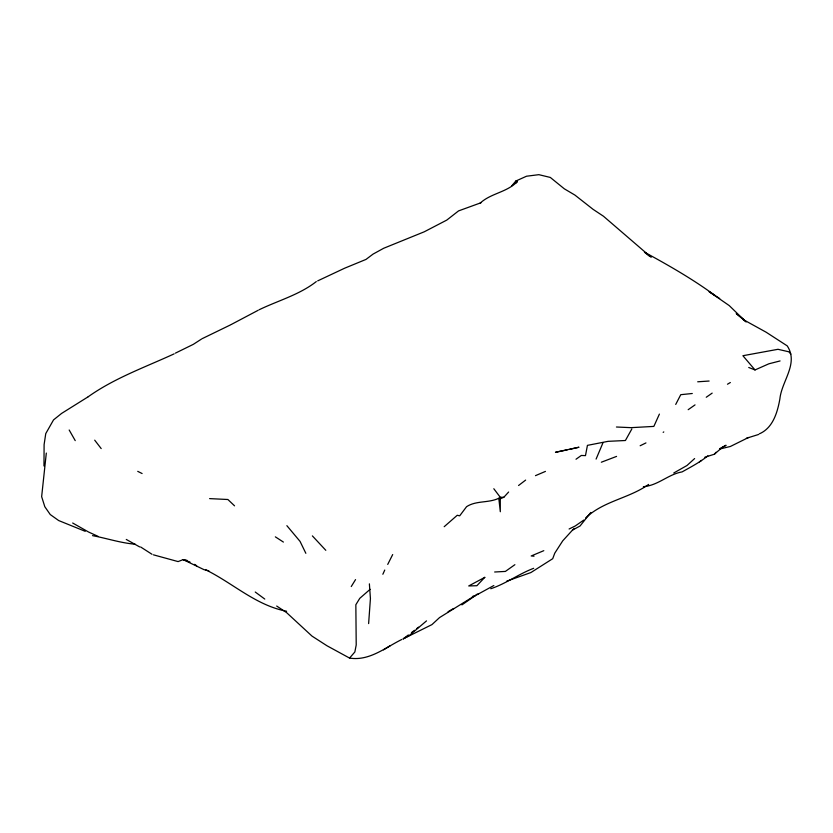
<?xml version="1.0" encoding="UTF-8"?>
<svg xmlns="http://www.w3.org/2000/svg" width="833" height="833" viewBox="0 0 833 833"><rect width="100%" height="100%" fill="white"/><g stroke="black" fill="none" stroke-linecap="round" stroke-linejoin="round"><path stroke-width="1.25" d="M368.623 623.594L370.425 598.583L369.383 583.85M46.315 453.069L41.65 496.666L44.815 506.724L50.261 514.555L58.706 520.563L85.247 531.329M596.095 459.087L602.915 442.927M382.857 574.27L384.752 570.043M659.403 414.095L653.853 426.402L631.06 427.662L616.441 427.006M387.72 564.42L392.687 554.559M675.719 404.432L680.759 394.686L692.275 393.499M631.851 428.943L625.406 440.511L608.121 441.334L587.432 445.363L585.484 455.62L581.309 455.464L576.009 459.233M351.255 586.536L355.545 579.601M511.826 185.811L515.773 181.063L526.508 176.221L538.868 174.67L550.311 177.439L564.326 188.82L574.926 195.089L593.086 209.343L603.446 216.216L651.177 257.324M704.812 457.244L714.412 454.214L716.068 452.246M276.681 606.039L286.573 612.609L312.011 636.11L326.994 645.773L349.568 658.08L354.858 651.958L356.212 644.961L355.847 604.737L359.762 598.344L370.102 589.327M444.187 526.706L457.265 515.263L459.681 515.846L466.574 506.683C476.237 500.341 488.502 503.247 498.8 498.259L500.685 498.623L503.83 497.27L508.63 492.022M590.826 512.472L580.039 526.008L572.49 530.111L562.733 540.836L554.778 553.143L552.706 558.704L530.892 572.552L506.672 581.184M515.554 183.333L517.408 181.511L515.773 181.063M694.628 458.566L686.975 465.512L673.762 472.988M572.49 530.111L574.27 528.393M426.506 620.887L409.524 635.329L403.245 638.838L408.357 634.954M714.412 454.214L722.107 447.529L726.053 445.27L719.608 448.716M479.964 203.335C490.668 193.183 506.912 192.506 517.408 181.511M316.301 281.575C299.516 294.747 278.191 300.557 259.094 309.772M518.563 485.504L525.644 480.089M411.429 632.622L414.501 630.289M416.542 628.728L418.593 627.176M663.172 432.358L663.776 431.921M643.378 486.68C657.945 485.587 668.181 474.331 682.102 471.894C690.953 466.959 699.959 462.253 707.863 455.849M514.888 564.68L505.381 571.428L494.656 572M688.173 409.69L695.034 404.89M706.249 397.258L712.173 393.114M88.027 396.883L61.59 413.428L53.531 419.905L45.753 433.608L44.107 444.603L43.972 465.97M583.766 520.084L575.218 525.998L569.106 528.997M461.919 604.893L474.935 595.887L493.844 585.526M88.183 396.768C114.454 378.088 145.077 367.238 174.149 353.858M585.63 517.97C603.613 500.904 628.988 498.436 648.626 484.421M699.397 461.857L701.521 460.441M201.315 339.187L193.298 344.362L175.399 353.14M349.568 658.08C369.373 661.246 385.169 647.658 401.86 639.432M475.122 595.512L439.543 617.586L431.952 624.604L403.245 638.838M383.524 649.844L390.083 645.794M727.48 384.221L730.354 382.514M448.102 611.682L453.631 608.475M258.126 310.303L231.407 324.412M202.075 338.708L230.97 324.672M748.742 367.478L755.021 369.946L768.88 363.802L780.084 360.939M759.186 433.91C772.951 428.131 777.46 412.377 779.886 398.892C781.666 381.014 798.92 363.521 787.216 345.872L766.1 332.19L743.182 319.549L746.108 321.892M640.15 445.749L645.95 442.917M748.575 437.471L730.364 446.478L719.722 449.008M533.672 568.314C518.678 573.958 505.891 583.756 490.762 588.733M535.484 475.653L545.438 471.405M317.696 280.877L344.602 268.226L365.999 259.417L373.049 254.107L383.69 248.265L424.195 231.824L446.769 220.099L458.566 210.895L481.078 202.721M601.343 462.221L616.576 456.401M543.803 550.675L531.194 555.965L534.036 556.194M746.389 438.273L758.384 434.545M476.101 594.595L478.496 593.887M472.394 596.47L474.935 595.887M569.574 449.341L578.997 447.227L555.465 452.288L567.211 449.862M697.7 381.795L709.122 381.035M493.813 488.732L500.269 497.28L503.83 497.27M209.604 498.613L227.898 499.508L234.542 505.839M92.525 535.64C106.749 538.305 120.587 542.981 135.165 544.209M186.977 560.317L183.156 559.62L178.095 561.588L153.439 554.83M208.823 570.792L204.023 569.668L183.156 559.62L189.997 562.046M286.594 611.235C255.95 605.414 232.99 583.215 205.824 569.866M98.034 536.348L88.527 532.006L72.669 523.009M126.272 539.44L139.694 546.937M137.737 471.353L142.099 473.54M152.012 554.289L140.683 547M719.691 298.537L709.143 291.696L729.219 305.576L744.473 320.393L736.237 313.51L746.076 321.684M275.348 536.848L283.397 542.064M715.349 295.725C692.962 279.242 668.784 265.425 644.45 252.17L649.355 256.085M194.63 564.347L196.671 565.763M255.242 592.024L264.769 599.062M312.375 535.89L325.807 550.311M790.861 354.056L788.778 351.776L777.98 349.298L742.901 355.722L755.021 369.946M286.864 525.665L300.047 541.388L305.846 553.31M94.702 440.168L101.189 448.581M69.17 429.995L75.23 440.636M500.269 497.28L500.31 511.733L498.8 498.259M484.796 577.342L476.892 585.714L468.719 585.953L484.796 577.342"/></g></svg>
